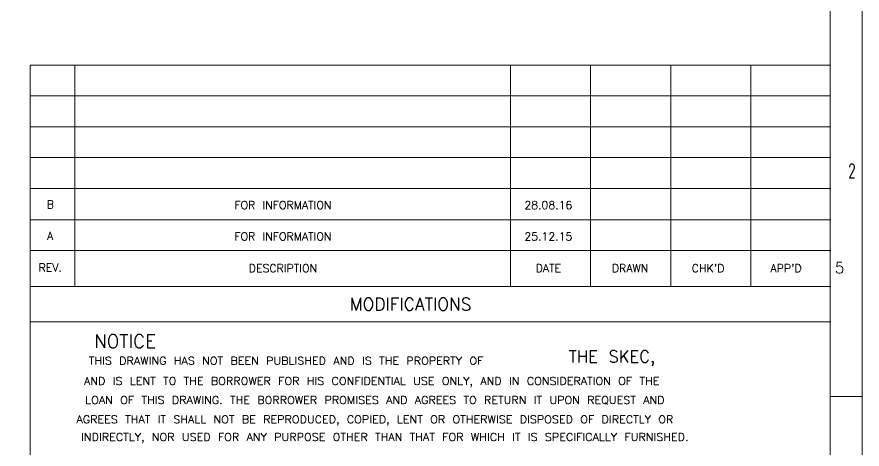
# Model space of a CAD drawing. Header units: inches. Extents: x 0 to 841, y 0 to 594.
# Drawn here: x 705.7 to 840.1, y 79.8 to 148.5 of the extents above; entities that cross this region are included whole.
import ezdxf
from ezdxf.enums import TextEntityAlignment as Align

# ---------------------------------------------------------------- set-up
doc = ezdxf.new("R2010")
doc.units = ezdxf.units.IN
doc.header["$MEASUREMENT"] = 0
doc.linetypes.add('CENTER', pattern=[2, 1.25, -0.25, 0.25, -0.25])
doc.layers.add('1', color=1, linetype='CENTER', lineweight=9)
doc.layers.add('37', color=7, linetype='Continuous')
doc.styles.add('TXT', font='txt.shx', dxfattribs={"width": 0.8})

msp = doc.modelspace()

# ---------------------------------------------------------------- linework, layer by layer
at = {"layer": '1', "color": 5, "linetype": 'Continuous', "lineweight": 0}
msp.add_line((835.02, 88.12), (840.09, 88.12), dxfattribs=at)
at = {"layer": '37', "color": 4, "linetype": 'Continuous', "lineweight": 0}
for p, q in [((707.8, 4.9), (707.8, 140.8)), ((707.8, 105.6), (835.1, 105.6)), ((707.8, 100), (835.1, 100))]:
    msp.add_line(p, q, dxfattribs=at)
at = {"layer": '37', "color": 1, "linetype": 'Continuous', "lineweight": 0}
for p, q in [((707.8, 140.8), (835, 140.8)), ((714.9, 105.6), (714.9, 140.8)), ((784.2, 105.6), (784.2, 140.8)), ((796.9, 105.6), (796.9, 140.8)), ((809.7, 105.6), (809.7, 140.8)), ((822.4, 105.6), (822.4, 140.8)), ((707.8, 135.9), (835, 135.9)), ((707.8, 131), (835, 131)), ((707.8, 126.1), (835, 126.1)), ((707.8, 121.2), (835.1, 121.2)), ((707.8, 116.2), (835.1, 116.2)), ((707.8, 111.3), (835.1, 111.3))]:
    msp.add_line(p, q, dxfattribs=at)
msp.add_lwpolyline([(840.09, 594), (840.09, 0), (0, 0), (0, 594)], close=True, dxfattribs=at)
at = {"layer": '37', "color": 5, "linetype": 'Continuous', "lineweight": 0}
msp.add_lwpolyline([(25.03, 589.05), (25.03, 4.95), (834.99, 4.95), (834.99, 589.05)], close=True, dxfattribs=at)

# ---------------------------------------------------------------- texts
at = {"layer": '1', "color": 3, "linetype": 'Continuous', "lineweight": 0, "style": 'TXT', "width": 0.602019}
msp.add_text('2', height=2.2, dxfattribs=at).set_placement((837.9, 122.9))
at = {"layer": '37', "color": 7, "linetype": 'Continuous', "lineweight": 0, "style": 'TXT'}
for s, height, p in [('B', 1.27, (711, 118.65)), ('FOR INFORMATION', 1.2726, (748, 118.55)), ('28.08.16', 1.273, (790.2, 118.55)), ('A', 1.27, (711, 113.66)), ('FOR INFORMATION', 1.2726, (748, 113.56)), ('25.12.15', 1.273, (790.2, 113.56)), ('REV.', 1.273, (711, 108.6)), ('DESCRIPTION', 1.2726, (748, 108.5)), ('DATE', 1.273, (790.2, 108.5)), ('DRAWN', 1.273, (803.2, 108.5)), ("CHK'D", 1.273, (815.6, 108.5)), ("APP'D", 1.273, (828, 108.5)), ('MODIFICATIONS', 1.98, (768.3, 102.8))]:
    msp.add_text(s, height=height, dxfattribs=at).set_placement(p, align=Align.MIDDLE)
msp.add_text('5', height=1.77, dxfattribs=at).set_placement((836.5, 107.7), align=Align.CENTER)
at = {"layer": '37', "color": 1, "linetype": 'Continuous', "lineweight": 0, "style": 'TXT'}
for s, height, p in [('NOTICE', 2.122, (722.9, 96.9)), ('THE SKEC,', 1.9, (800.3, 94.2))]:
    msp.add_text(s, height=height, dxfattribs=at).set_placement(p, align=Align.MIDDLE)
at = {"layer": '37', "color": 4, "linetype": 'Continuous', "lineweight": 0, "style": 'TXT', "width": 1.0835}
for s, p in [('THIS DRAWING HAS NOT BEEN PUBLISHED AND IS THE PROPERTY OF', (748.5, 93.8)), ('AND IS LENT TO THE BORROWER FOR HIS CONFIDENTIAL USE ONLY, AND IN CONSIDERATION OF THE ', (762.7, 90.4)), ('LOAN OF THIS DRAWING. THE BORROWER PROMISES AND AGREES TO RETURN IT UPON REQUEST AND ', (763.2, 87.5)), ('AGREES THAT IT SHALL NOT BE REPRODUCED, COPIED, LENT OR OTHERWISE DISPOSED OF DIRECTLY OR ', (763.2, 84.3)), ('INDIRECTLY, NOR USED FOR ANY PURPOSE OTHER THAN THAT FOR WHICH IT IS SPECIFICALLY FURNISHED.', (764.2, 81.5))]:
    msp.add_text(s, height=1.2, dxfattribs=at).set_placement(p, align=Align.MIDDLE)

doc.saveas('drawing.dxf')
